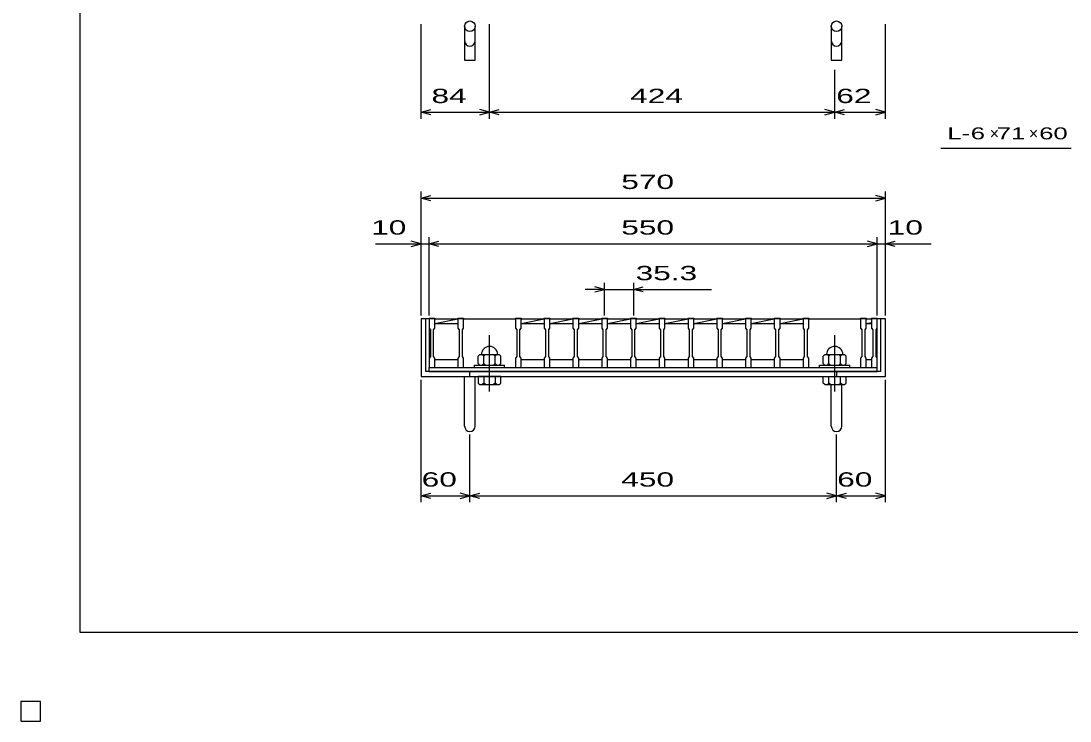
# Model space of a CAD drawing. Units: millimetres on the paper, with parts at other scales. Extents: x 0 to 355, y 0 to 234.
# Drawn here: x 0 to 160.9, y 0.2 to 107.7 of the extents above; entities that cross this region are included whole.
import ezdxf
from ezdxf.enums import TextEntityAlignment as Align

# ---------------------------------------------------------------- set-up
doc = ezdxf.new("R2010")
doc.units = ezdxf.units.MM
doc.linetypes.add('CHAIN', pattern=[18.5, 12, -1.5, 3.5, -1.5])
for name, color, linetype, lineweight in [('0_2', 150, 'Continuous', 25), ('16', 3, 'Continuous', 25), ('19', 6, 'Continuous', 25), ('22', 4, 'Continuous', 25)]:
    doc.layers.add(name, color=color, linetype=linetype, lineweight=lineweight)
doc.styles.add('ベクトル', font='')
doc.styles.get('ベクトル').set_extended_font_data('ベクトル')

msp = doc.modelspace()

# ---------------------------------------------------------------- linework, layer by layer
at = {"layer": '0_2'}
for p, q in [((9.1, 13.85), (9.1, 233.85)), ((355.1, 13.85), (9.1, 13.85))]:
    msp.add_line(p, q, dxfattribs=at)
at = {"layer": '16'}
for p, q in [((62.625, 62), (62.625, 62.087)), ((62.625, 62.087), (63.5, 62.087)), ((62.625, 62), (62.625, 60.562)), ((63.5, 62), (62.625, 62)), ((62.625, 62), (62.625, 55.75)), ((63.5, 62.087), (63.5, 62)), ((63.5, 60.562), (63.5, 62)), ((63.5, 62), (67.037, 62)), ((63.5, 61.25), (67.037, 62)), ((63.5, 61.25), (67.037, 61.25)), ((67.037, 62), (67.037, 62.087)), ((67.037, 62.087), (67.912, 62.087)), ((67.037, 62), (67.037, 60.562)), ((67.912, 62), (67.037, 62)), ((67.912, 62.087), (67.912, 62)), ((67.912, 60.562), (67.912, 62)), ((67.912, 62), (75.862, 62)), ((75.863, 62), (75.863, 62.087)), ((75.863, 62.087), (76.738, 62.087)), ((75.863, 62), (75.863, 60.562)), ((76.738, 62), (75.863, 62)), ((76.738, 62.087), (76.738, 62)), ((76.738, 60.562), (76.738, 62)), ((76.738, 62), (80.275, 62)), ((76.738, 61.25), (80.275, 62)), ((76.738, 61.25), (80.275, 61.25)), ((80.275, 62), (80.275, 62.087)), ((80.275, 62.087), (81.15, 62.087)), ((80.275, 62), (80.275, 60.562)), ((81.15, 62), (80.275, 62)), ((81.15, 62.087), (81.15, 62)), ((81.15, 60.562), (81.15, 62)), ((81.15, 62), (84.688, 62)), ((81.15, 61.25), (84.688, 62)), ((81.15, 61.25), (84.688, 61.25)), ((84.688, 62), (84.688, 62.087)), ((84.688, 62.087), (85.562, 62.087)), ((84.688, 62), (84.688, 60.562)), ((85.562, 62), (84.688, 62)), ((85.562, 62.087), (85.562, 62)), ((85.562, 60.562), (85.562, 62)), ((85.562, 62), (89.1, 62)), ((85.562, 61.25), (89.1, 62)), ((85.562, 61.25), (89.1, 61.25)), ((89.1, 62), (89.1, 62.087)), ((89.1, 62.087), (89.975, 62.087)), ((89.1, 62), (89.1, 60.562)), ((89.975, 62), (89.1, 62)), ((89.975, 62.087), (89.975, 62)), ((89.975, 60.562), (89.975, 62)), ((89.975, 62), (93.512, 62)), ((89.975, 61.25), (93.512, 62)), ((89.975, 61.25), (93.512, 61.25)), ((93.512, 62), (93.512, 62.087)), ((93.512, 62.087), (94.387, 62.087)), ((93.512, 62), (93.512, 60.562)), ((94.387, 62), (93.512, 62)), ((94.387, 62.087), (94.387, 62)), ((94.387, 60.562), (94.387, 62)), ((94.387, 62), (97.925, 62)), ((94.387, 61.25), (97.925, 62)), ((94.387, 61.25), (97.925, 61.25)), ((97.925, 62), (97.925, 62.087)), ((97.925, 62.087), (98.8, 62.087)), ((97.925, 62), (97.925, 60.562)), ((98.8, 62), (97.925, 62)), ((98.8, 62.087), (98.8, 62)), ((98.8, 60.562), (98.8, 62)), ((98.8, 62), (102.338, 62)), ((98.8, 61.25), (102.338, 62)), ((98.8, 61.25), (102.338, 61.25)), ((102.338, 62), (102.338, 62.087)), ((102.338, 62.087), (103.213, 62.087)), ((102.338, 62), (102.338, 60.562)), ((103.213, 62), (102.338, 62)), ((103.213, 62.087), (103.213, 62)), ((103.213, 60.562), (103.213, 62)), ((103.213, 62), (106.75, 62)), ((103.213, 61.25), (106.75, 62)), ((103.213, 61.25), (106.75, 61.25)), ((106.75, 62), (106.75, 62.087)), ((106.75, 62.087), (107.625, 62.087)), ((106.75, 62), (106.75, 60.562)), ((107.625, 62), (106.75, 62)), ((107.625, 62.087), (107.625, 62)), ((107.625, 60.562), (107.625, 62)), ((107.625, 62), (111.162, 62)), ((107.625, 61.25), (111.162, 62)), ((107.625, 61.25), (111.162, 61.25)), ((111.162, 62), (111.162, 62.087)), ((111.162, 62.087), (112.037, 62.087)), ((111.162, 62), (111.162, 60.562)), ((112.037, 62), (111.162, 62)), ((112.037, 62.087), (112.037, 62)), ((112.037, 60.562), (112.037, 62)), ((112.037, 62), (115.575, 62)), ((112.037, 61.25), (115.575, 62)), ((112.037, 61.25), (115.575, 61.25)), ((115.575, 62), (115.575, 62.087)), ((115.575, 62.087), (116.45, 62.087)), ((115.575, 62), (115.575, 60.562)), ((116.45, 62), (115.575, 62)), ((116.45, 62.087), (116.45, 62)), ((116.45, 60.562), (116.45, 62)), ((116.45, 62), (119.987, 62)), ((116.45, 61.25), (119.987, 62)), ((116.45, 61.25), (119.987, 61.25)), ((119.988, 62), (119.988, 62.087)), ((119.988, 62.087), (120.863, 62.087)), ((119.988, 62), (119.988, 60.562)), ((120.863, 62), (119.988, 62)), ((120.863, 62.087), (120.863, 62)), ((120.863, 60.562), (120.863, 62)), ((120.863, 62), (128.813, 62)), ((128.812, 62), (128.812, 62.087)), ((128.812, 62.087), (129.688, 62.087)), ((128.812, 62), (128.812, 60.562)), ((129.688, 62), (128.812, 62)), ((129.688, 62.087), (129.688, 62)), ((129.688, 60.562), (129.688, 62)), ((129.688, 62), (130.5, 62)), ((129.688, 61.25), (130.5, 61.422)), ((129.688, 61.25), (130.5, 61.25)), ((130.5, 62), (130.5, 62.087)), ((130.5, 62.087), (131.375, 62.087)), ((130.5, 62), (130.5, 60.562)), ((131.375, 62), (130.5, 62)), ((131.375, 62.087), (131.375, 62)), ((131.375, 60.562), (131.375, 62)), ((131.375, 55.75), (131.375, 62)), ((62.625, 60.562), (62.812, 60.312)), ((62.812, 60.312), (62.812, 56.188)), ((63.312, 60.312), (63.5, 60.562)), ((63.312, 56.188), (63.312, 60.312)), ((67.037, 60.562), (67.225, 60.312)), ((67.225, 60.312), (67.225, 56.188)), ((67.725, 60.312), (67.912, 60.562)), ((67.725, 56.188), (67.725, 60.312)), ((75.863, 60.562), (76.05, 60.312)), ((76.05, 60.312), (76.05, 56.188)), ((76.55, 60.312), (76.738, 60.562)), ((76.55, 56.188), (76.55, 60.312)), ((80.275, 60.562), (80.463, 60.312)), ((80.463, 60.312), (80.463, 56.188)), ((80.963, 60.312), (81.15, 60.562)), ((80.963, 56.188), (80.963, 60.312)), ((84.688, 60.562), (84.875, 60.312)), ((84.875, 60.312), (84.875, 56.188)), ((85.375, 60.312), (85.562, 60.562)), ((85.375, 56.188), (85.375, 60.312)), ((89.1, 60.562), (89.287, 60.312)), ((89.287, 60.312), (89.287, 56.188)), ((89.787, 60.312), (89.975, 60.562)), ((89.787, 56.188), (89.787, 60.312)), ((93.512, 60.562), (93.7, 60.312)), ((93.7, 60.312), (93.7, 56.188)), ((94.2, 60.312), (94.387, 60.562)), ((94.2, 56.188), (94.2, 60.312)), ((97.925, 60.562), (98.113, 60.312)), ((98.113, 60.312), (98.113, 56.188)), ((98.613, 60.312), (98.8, 60.562)), ((98.613, 56.188), (98.613, 60.312)), ((102.338, 60.562), (102.525, 60.312)), ((102.525, 60.312), (102.525, 56.188)), ((103.025, 60.312), (103.213, 60.562)), ((103.025, 56.188), (103.025, 60.312)), ((106.75, 60.562), (106.938, 60.312)), ((106.938, 60.312), (106.938, 56.188)), ((107.438, 60.312), (107.625, 60.562)), ((107.438, 56.188), (107.438, 60.312)), ((111.162, 60.562), (111.35, 60.312)), ((111.35, 60.312), (111.35, 56.188)), ((111.85, 60.312), (112.037, 60.562)), ((111.85, 56.188), (111.85, 60.312)), ((115.575, 60.562), (115.762, 60.312)), ((115.762, 60.312), (115.762, 56.188)), ((116.262, 60.312), (116.45, 60.562)), ((116.262, 56.188), (116.262, 60.312)), ((119.988, 60.562), (120.175, 60.312)), ((120.175, 60.312), (120.175, 56.188)), ((120.675, 60.312), (120.863, 60.562)), ((120.675, 56.188), (120.675, 60.312)), ((128.812, 60.562), (129, 60.312)), ((129, 60.312), (129, 56.188)), ((129.5, 60.312), (129.688, 60.562)), ((129.5, 56.188), (129.5, 60.312)), ((130.5, 60.562), (130.688, 60.312)), ((130.688, 60.312), (130.688, 56.188)), ((131.188, 60.312), (131.375, 60.562)), ((131.188, 56.188), (131.188, 60.312)), ((70.387, 56.5), (70.137, 56.25)), ((70.387, 56.5), (73.387, 56.5)), ((70.762, 56.5), (71.012, 56.25)), ((71.012, 56.25), (71.262, 56.5)), ((72.512, 56.5), (72.762, 56.25)), ((72.762, 56.25), (73.012, 56.5)), ((73.387, 56.5), (73.637, 56.25)), ((123.338, 56.5), (123.088, 56.25)), ((123.338, 56.5), (126.338, 56.5)), ((123.713, 56.5), (123.963, 56.25)), ((123.963, 56.25), (124.213, 56.5)), ((125.463, 56.5), (125.713, 56.25)), ((125.713, 56.25), (125.963, 56.5)), ((126.338, 56.5), (126.588, 56.25)), ((62.812, 56.188), (62.625, 55.938)), ((62.625, 55.938), (62.625, 54.5)), ((63.5, 55.938), (63.312, 56.188)), ((63.5, 54.5), (63.5, 55.938)), ((63.5, 55.75), (67.037, 55.75)), ((67.225, 56.188), (67.037, 55.938)), ((67.037, 55.938), (67.037, 54.5)), ((67.912, 55.938), (67.725, 56.188)), ((67.912, 54.5), (67.912, 55.938)), ((69.575, 54.5), (69.575, 54.875)), ((69.575, 54.875), (74.2, 54.875)), ((70.137, 55.125), (70.137, 56.25)), ((70.137, 55.125), (70.387, 54.875)), ((70.762, 54.875), (71.012, 55.125)), ((71.012, 55.125), (71.012, 56.25)), ((71.262, 54.875), (71.012, 55.125)), ((72.512, 54.875), (72.762, 55.125)), ((72.762, 55.125), (72.762, 56.25)), ((73.012, 54.875), (72.762, 55.125)), ((73.387, 54.875), (73.637, 55.125)), ((73.637, 55.125), (73.637, 56.25)), ((74.2, 54.5), (74.2, 54.875)), ((76.05, 56.188), (75.863, 55.938)), ((75.863, 55.938), (75.863, 54.5)), ((76.738, 55.938), (76.55, 56.188)), ((76.738, 54.5), (76.738, 55.938)), ((76.738, 55.75), (80.275, 55.75)), ((80.463, 56.188), (80.275, 55.938)), ((80.275, 55.938), (80.275, 54.5)), ((81.15, 55.938), (80.963, 56.188)), ((81.15, 54.5), (81.15, 55.938)), ((81.15, 55.75), (84.688, 55.75)), ((84.875, 56.188), (84.688, 55.938)), ((84.688, 55.938), (84.688, 54.5)), ((85.562, 55.938), (85.375, 56.188)), ((85.562, 54.5), (85.562, 55.938)), ((85.562, 55.75), (89.1, 55.75)), ((89.287, 56.188), (89.1, 55.938)), ((89.1, 55.938), (89.1, 54.5)), ((89.975, 55.938), (89.787, 56.188)), ((89.975, 54.5), (89.975, 55.938)), ((89.975, 55.75), (93.512, 55.75)), ((93.7, 56.188), (93.512, 55.938)), ((93.512, 55.938), (93.512, 54.5)), ((94.387, 55.938), (94.2, 56.188)), ((94.387, 54.5), (94.387, 55.938)), ((94.387, 55.75), (97.925, 55.75)), ((98.113, 56.188), (97.925, 55.938)), ((97.925, 55.938), (97.925, 54.5)), ((98.8, 55.938), (98.613, 56.188)), ((98.8, 54.5), (98.8, 55.938)), ((98.8, 55.75), (102.338, 55.75)), ((102.525, 56.188), (102.338, 55.938)), ((102.338, 55.938), (102.338, 54.5)), ((103.213, 55.938), (103.025, 56.188)), ((103.213, 54.5), (103.213, 55.938)), ((103.213, 55.75), (106.75, 55.75)), ((106.938, 56.188), (106.75, 55.938)), ((106.75, 55.938), (106.75, 54.5)), ((107.625, 55.938), (107.438, 56.188)), ((107.625, 54.5), (107.625, 55.938)), ((107.625, 55.75), (111.162, 55.75)), ((111.35, 56.188), (111.162, 55.938)), ((111.162, 55.938), (111.162, 54.5)), ((112.037, 55.938), (111.85, 56.188)), ((112.037, 54.5), (112.037, 55.938)), ((112.037, 55.75), (115.575, 55.75)), ((115.762, 56.188), (115.575, 55.938)), ((115.575, 55.938), (115.575, 54.5)), ((116.45, 55.938), (116.262, 56.188)), ((116.45, 54.5), (116.45, 55.938)), ((116.45, 55.75), (119.987, 55.75)), ((120.175, 56.188), (119.988, 55.938)), ((119.988, 55.938), (119.988, 54.5)), ((120.863, 55.938), (120.675, 56.188)), ((120.863, 54.5), (120.863, 55.938)), ((122.525, 54.5), (122.525, 54.875)), ((122.525, 54.875), (127.15, 54.875)), ((123.088, 55.125), (123.088, 56.25)), ((123.088, 55.125), (123.338, 54.875)), ((123.713, 54.875), (123.963, 55.125)), ((123.963, 55.125), (123.963, 56.25)), ((124.213, 54.875), (123.963, 55.125)), ((125.463, 54.875), (125.713, 55.125)), ((125.713, 55.125), (125.713, 56.25)), ((125.963, 54.875), (125.713, 55.125)), ((126.338, 54.875), (126.588, 55.125)), ((126.588, 55.125), (126.588, 56.25)), ((127.15, 54.5), (127.15, 54.875)), ((129, 56.188), (128.812, 55.938)), ((128.812, 55.938), (128.812, 54.5)), ((129.688, 55.938), (129.5, 56.188)), ((129.688, 54.5), (129.688, 55.938)), ((129.688, 55.75), (130.5, 55.75)), ((130.688, 56.188), (130.5, 55.938)), ((130.5, 55.938), (130.5, 54.5)), ((131.375, 55.938), (131.188, 56.188)), ((131.375, 54.5), (131.375, 55.938)), ((62.625, 54.5), (63.5, 54.5)), ((62.625, 54.5), (131.375, 54.5)), ((62.625, 53.875), (62.625, 54.5)), ((62.625, 53.875), (131.375, 53.875)), ((67.037, 54.5), (67.912, 54.5)), ((67.912, 54.5), (75.862, 54.5)), ((69.575, 54.5), (74.2, 54.5)), ((75.863, 54.5), (76.738, 54.5)), ((80.275, 54.5), (81.15, 54.5)), ((84.688, 54.5), (85.562, 54.5)), ((89.1, 54.5), (89.975, 54.5)), ((93.512, 54.5), (94.387, 54.5)), ((97.925, 54.5), (98.8, 54.5)), ((102.338, 54.5), (103.213, 54.5)), ((106.75, 54.5), (107.625, 54.5)), ((111.162, 54.5), (112.037, 54.5)), ((115.575, 54.5), (116.45, 54.5)), ((119.988, 54.5), (120.863, 54.5)), ((120.863, 54.5), (128.813, 54.5)), ((122.525, 54.5), (127.15, 54.5)), ((128.812, 54.5), (129.688, 54.5)), ((130.5, 54.5), (131.375, 54.5)), ((131.375, 53.875), (131.375, 54.5)), ((3, 3.25), (0, 3.25)), ((0, 3.25), (0, 0.25)), ((3, 3.25), (0, 3.25)), ((0, 3.25), (0, 0.25)), ((3, 3.25), (0, 3.25)), ((0, 3.25), (0, 0.25)), ((3, 3.25), (0, 3.25)), ((0, 3.25), (0, 0.25)), ((3, 3.25), (0, 3.25)), ((0, 3.25), (0, 0.25)), ((3, 0.25), (3, 3.25)), ((3, 0.25), (3, 3.25)), ((3, 0.25), (3, 3.25)), ((3, 0.25), (3, 3.25)), ((3, 0.25), (3, 3.25)), ((0, 0.25), (3, 0.25)), ((0, 0.25), (3, 0.25)), ((0, 0.25), (3, 0.25)), ((0, 0.25), (3, 0.25)), ((0, 0.25), (3, 0.25))]:
    msp.add_line(p, q, dxfattribs=at)
at = {"layer": '16', "linetype": 'CHAIN'}
for p, q in [((71.887, 50.825), (71.887, 59.45)), ((124.838, 50.825), (124.838, 59.45))]:
    msp.add_line(p, q, dxfattribs=at)
at = {"layer": '16'}
for centre in [(71.887, 56.5), (124.838, 56.5)]:
    msp.add_arc(centre, 1.25, 0, 180, dxfattribs=at)
at = {"layer": '19'}
for p, q in [((68.062, 106.875), (68.062, 101.672)), ((69.688, 101.672), (69.688, 106.875)), ((124.312, 106.875), (124.312, 101.672)), ((125.938, 101.672), (125.938, 106.875)), ((68.062, 101.672), (69.688, 101.672)), ((124.312, 101.672), (125.938, 101.672)), ((62.625, 62), (61.375, 62)), ((61.375, 62), (61.375, 53.125)), ((62.125, 53.875), (62.125, 62)), ((132.625, 62), (131.375, 62)), ((131.875, 62), (131.875, 53.875)), ((132.625, 53.125), (132.625, 62)), ((61.375, 53.125), (132.625, 53.125)), ((131.875, 53.875), (62.125, 53.875)), ((68.062, 45.486), (68.062, 53.125)), ((68.875, 53.125), (68.875, 53.875)), ((69.688, 45.486), (69.688, 53.125)), ((70.137, 53.125), (70.137, 52.125)), ((73.637, 53.125), (70.137, 53.125)), ((71.012, 53.125), (71.012, 52.125)), ((72.762, 53.125), (72.762, 52.125)), ((73.637, 52.125), (73.637, 53.125)), ((123.088, 52.125), (123.088, 53.125)), ((123.088, 53.125), (126.588, 53.125)), ((123.963, 52.125), (123.963, 53.125)), ((125.125, 53.875), (125.125, 53.125)), ((125.713, 52.125), (125.713, 53.125)), ((126.588, 52.125), (126.588, 53.125)), ((70.137, 52.125), (70.387, 51.875)), ((70.387, 51.875), (73.387, 51.875)), ((71.012, 52.125), (70.762, 51.875)), ((71.262, 51.875), (71.012, 52.125)), ((72.762, 52.125), (72.512, 51.875)), ((73.012, 51.875), (72.762, 52.125)), ((73.387, 51.875), (73.637, 52.125)), ((123.338, 51.875), (123.088, 52.125)), ((123.338, 51.875), (126.338, 51.875)), ((123.713, 51.875), (123.963, 52.125)), ((124.213, 51.875), (123.963, 52.125)), ((124.312, 45.486), (124.312, 51.875)), ((125.463, 51.875), (125.713, 52.125)), ((125.963, 51.875), (125.713, 52.125)), ((125.938, 45.486), (125.938, 51.875)), ((126.338, 51.875), (126.588, 52.125))]:
    msp.add_line(p, q, dxfattribs=at)
for centre in [(68.875, 106.875), (125.125, 106.875)]:
    msp.add_circle(centre, 0.812, dxfattribs=at)
for centre in [(68.875, 104.645), (125.125, 104.645), (68.875, 45.486), (125.125, 45.486)]:
    msp.add_arc(centre, 0.812, 180, 0, dxfattribs=at)
at = {"layer": '22'}
for p, q in [((61.375, 92.688), (61.375, 107.188)), ((71.888, 92.688), (71.888, 107.188)), ((132.625, 92.688), (132.625, 107.188)), ((124.837, 92.688), (124.837, 100.188)), ((61.375, 93.688), (62.875, 94.088)), ((62.875, 93.287), (61.375, 93.688)), ((61.375, 93.688), (71.888, 93.688)), ((71.888, 93.688), (70.388, 94.088)), ((70.388, 93.287), (71.888, 93.688)), ((71.887, 93.688), (73.387, 94.088)), ((73.387, 93.287), (71.887, 93.688)), ((71.887, 93.688), (124.837, 93.688)), ((124.837, 93.688), (123.337, 94.088)), ((123.337, 93.287), (124.837, 93.688)), ((124.838, 93.688), (126.338, 94.088)), ((126.338, 93.287), (124.838, 93.688)), ((124.838, 93.688), (132.625, 93.688)), ((132.625, 93.688), (131.125, 94.088)), ((131.125, 93.287), (132.625, 93.688)), ((141.125, 88.188), (161.125, 88.188)), ((61.375, 62.5), (61.375, 81.5)), ((61.375, 80.5), (62.875, 80.9)), ((62.875, 80.1), (61.375, 80.5)), ((61.375, 80.5), (132.625, 80.5)), ((132.625, 80.5), (131.125, 80.9)), ((131.125, 80.1), (132.625, 80.5)), ((132.625, 62.5), (132.625, 81.5)), ((61.375, 62.5), (61.375, 74.5)), ((62.625, 62.5), (62.625, 74.5)), ((131.375, 62.5), (131.375, 74.5)), ((132.625, 62.5), (132.625, 74.5)), ((54.375, 73.5), (61.375, 73.5)), ((61.375, 73.5), (59.875, 73.9)), ((59.875, 73.1), (61.375, 73.5)), ((61.375, 73.5), (62.625, 73.5)), ((62.625, 73.5), (64.125, 73.9)), ((64.125, 73.1), (62.625, 73.5)), ((62.625, 73.5), (131.375, 73.5)), ((131.375, 73.5), (129.875, 73.9)), ((129.875, 73.1), (131.375, 73.5)), ((131.375, 73.5), (132.625, 73.5)), ((132.625, 73.5), (134.125, 73.9)), ((134.125, 73.1), (132.625, 73.5)), ((132.625, 73.5), (139.625, 73.5)), ((89.537, 66.5), (86.537, 66.5)), ((89.537, 66.5), (88.037, 66.9)), ((88.037, 66.1), (89.537, 66.5)), ((89.537, 62.5), (89.537, 67.5)), ((89.537, 66.5), (93.95, 66.5)), ((93.95, 67.5), (93.95, 62.5)), ((93.95, 66.5), (95.45, 66.9)), ((95.45, 66.1), (93.95, 66.5)), ((93.95, 66.5), (105.95, 66.5)), ((61.375, 33.825), (61.375, 52.625)), ((132.625, 33.825), (132.625, 52.625)), ((68.875, 33.825), (68.875, 44.225)), ((125.125, 33.825), (125.125, 44.225)), ((61.375, 34.825), (62.875, 35.225)), ((62.875, 34.425), (61.375, 34.825)), ((61.375, 34.825), (68.875, 34.825)), ((68.875, 34.825), (67.375, 35.225)), ((67.375, 34.425), (68.875, 34.825)), ((68.875, 34.825), (70.375, 35.225)), ((70.375, 34.425), (68.875, 34.825)), ((68.875, 34.825), (125.125, 34.825)), ((125.125, 34.825), (123.625, 35.225)), ((123.625, 34.425), (125.125, 34.825)), ((125.125, 34.825), (126.625, 35.225)), ((126.625, 34.425), (125.125, 34.825)), ((125.125, 34.825), (132.625, 34.825)), ((132.625, 34.825), (131.125, 35.225)), ((131.125, 34.425), (132.625, 34.825))]:
    msp.add_line(p, q, dxfattribs=at)
at = {"layer": '22', "color": 2}
for p, q in [((3, 3.25), (0, 3.25)), ((0, 3.25), (0, 0.25)), ((3, 3.25), (0, 3.25)), ((0, 3.25), (0, 0.25)), ((3, 3.25), (0, 3.25)), ((0, 3.25), (0, 0.25)), ((3, 0.25), (3, 3.25)), ((3, 0.25), (3, 3.25)), ((3, 0.25), (3, 3.25)), ((0, 0.25), (3, 0.25)), ((0, 0.25), (3, 0.25)), ((0, 0.25), (3, 0.25))]:
    msp.add_line(p, q, dxfattribs=at)

# ---------------------------------------------------------------- texts
at = {"layer": '22', "color": 2, "style": 'ベクトル'}
for s, height, width, p in [(' 84 ', 2.199, 1.65, (61.631, 96.188)), (' 424 ', 2.199, 1.65, (92.112, 96.188)), (' 62 ', 2.199, 1.65, (123.731, 96.188)), ('L-', 1.833, 1.6, (142.125, 90.438)), (' 6 ', 1.833, 1.6, (144.625, 90.438)), (' 71 ', 1.833, 1.6, (148.625, 90.438)), (' 60 ', 1.833, 1.6, (155.125, 90.438)), (' 570 ', 2.199, 1.65, (90.75, 83)), (' 10 ', 2.199, 1.65, (52.375, 76)), (' 550 ', 2.199, 1.65, (90.75, 76)), (' 10 ', 2.199, 1.65, (131.625, 76)), (' 35.3 ', 2.199, 1.65, (92.95, 69)), (' 60 ', 2.199, 1.65, (60.125, 37.325)), (' 450 ', 2.199, 1.65, (90.75, 37.325)), (' 60 ', 2.199, 1.65, (123.875, 37.325))]:
    msp.add_text(s, height=height, dxfattribs=dict(at, width=width)).set_placement(p, align=Align.MIDDLE_LEFT)
for p in [(148.625, 90.438), (154.625, 90.438)]:
    msp.add_text('×', height=1.833, dxfattribs=at).set_placement(p, align=Align.MIDDLE_LEFT)

doc.saveas('drawing.dxf')
